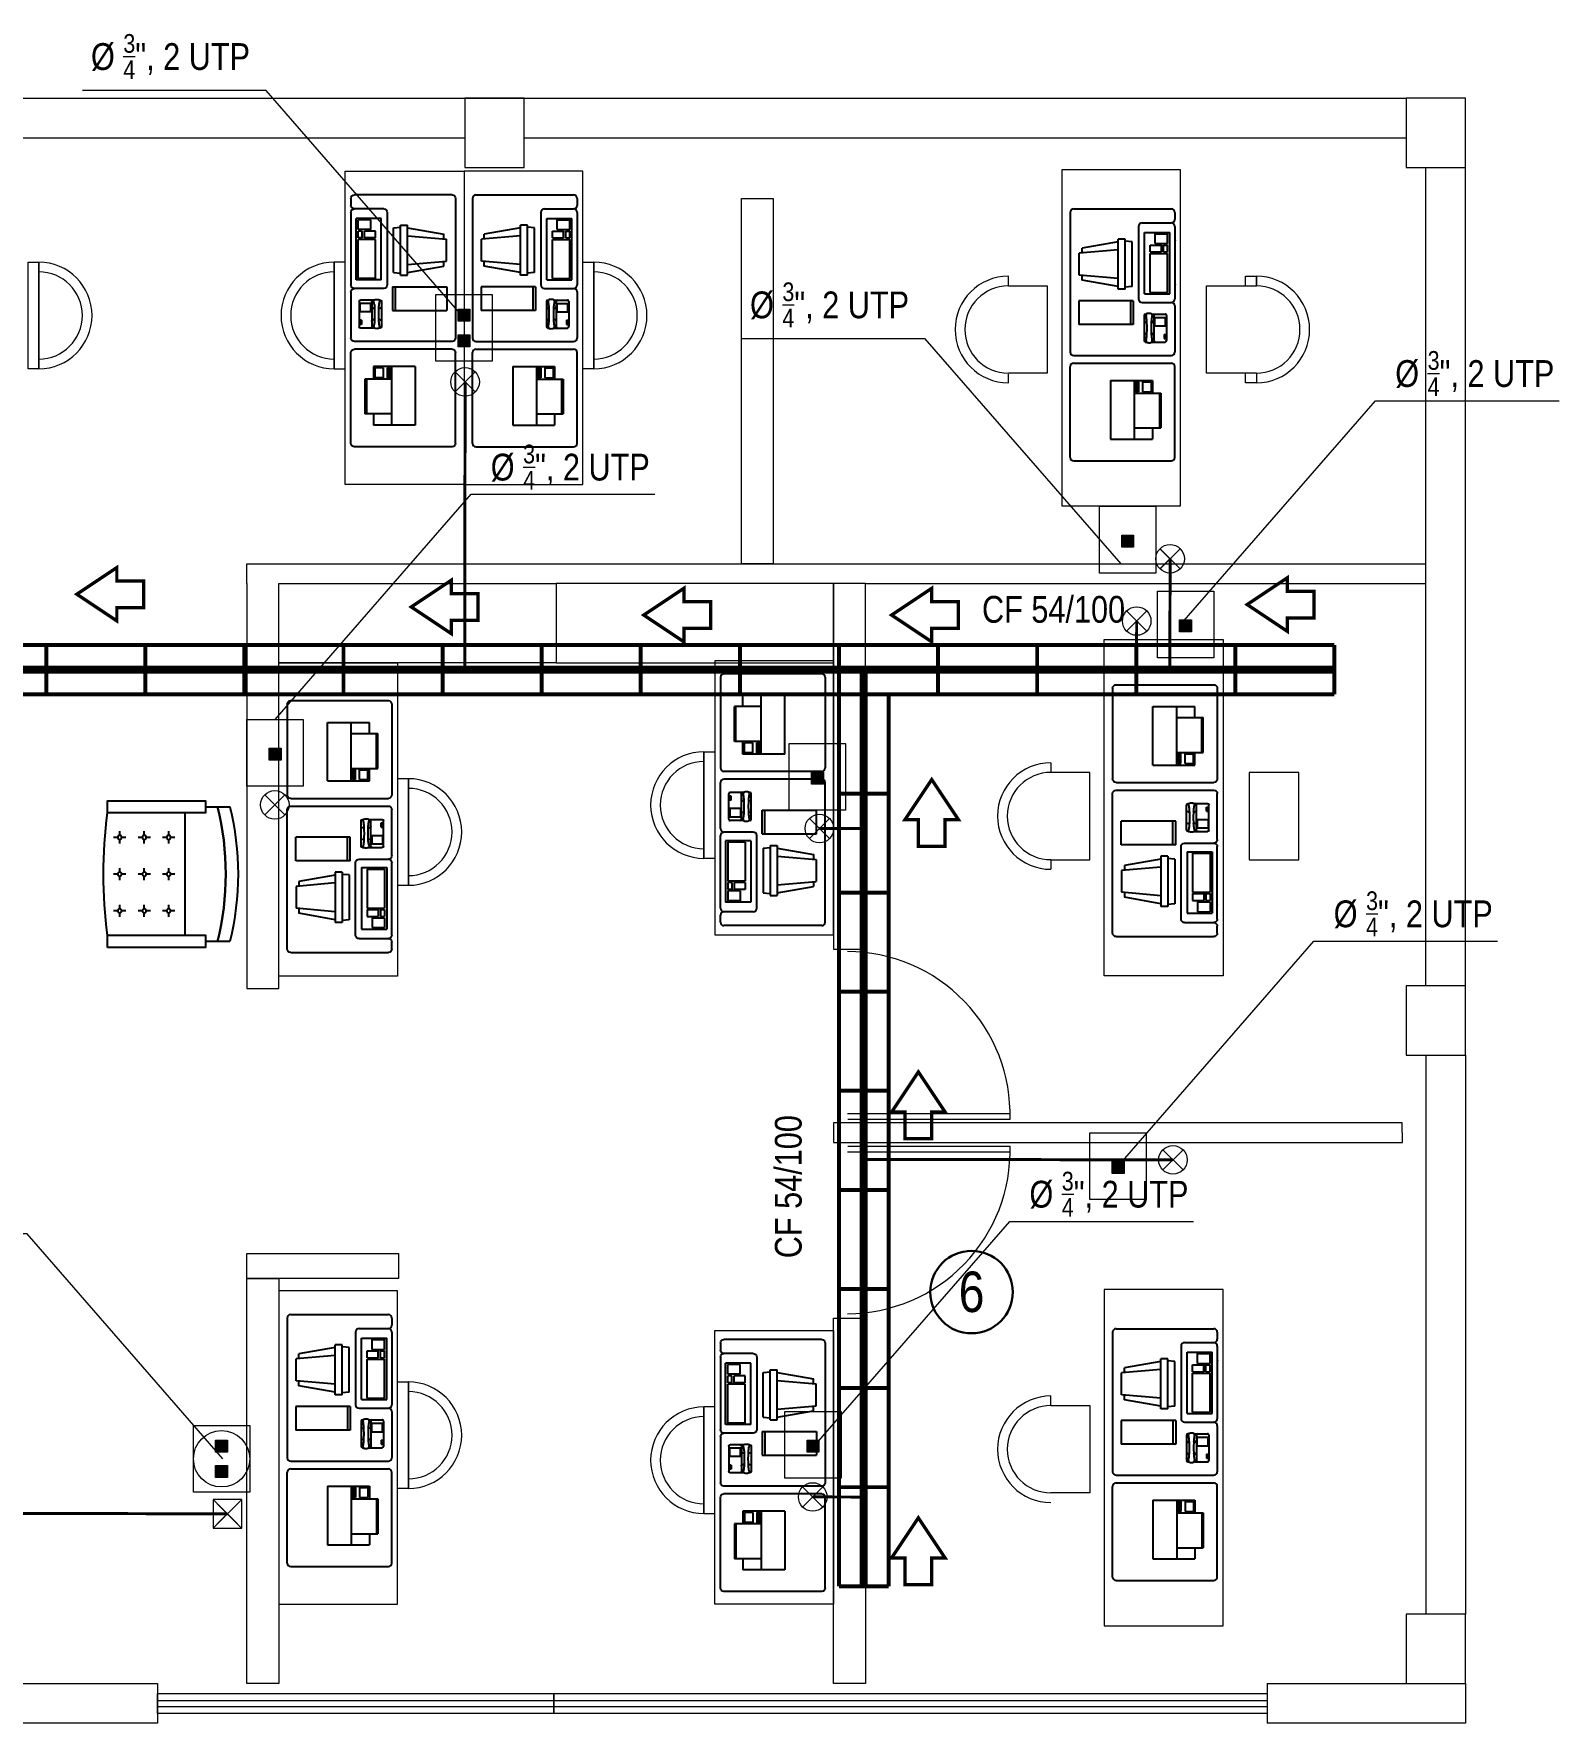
# Model space of a CAD drawing. Header units: millimetres. Extents: x 0 to 99.3, y 0 to 70.2.
# Drawn here: x 47.77 to 55.46, y 24.73 to 33.26 of the extents above; entities that cross this region are included whole.
import ezdxf

# ---------------------------------------------------------------- set-up
doc = ezdxf.new("R2010")
doc.units = ezdxf.units.MM
doc.linetypes.add('DASHED', pattern=[0.75, 0.5, -0.25])
for name, color, linetype, lineweight in [('ARQUITECTÓNICO', 152, 'Continuous', 0), ('INST. VOZ Y DATOS', 40, 'Continuous', 0), ('TEXTOS INST. VOZ Y DATOS', 1, 'Continuous', 0)]:
    doc.layers.add(name, color=color, linetype=linetype, lineweight=lineweight)
for name, color, linetype in [('MOVABLE_FURNISHINGS', 7, 'Continuous'), ('Muebles', 2, 'Continuous'), ('TRACO01', 7, 'Continuous'), ('TRACO02', 255, 'Continuous')]:
    doc.layers.add(name, color=color, linetype=linetype)
doc.styles.add('75', font='ARIALN.TTF', dxfattribs={"height": 0.135})

# ---------------------------------------------------------------- blocks, each defined once
blk = doc.blocks.new('A$C12894DB4')
at = {"layer": 'TRACO01', "color": 0}
for p, q in [((9.91, 5.66), (9.91, 5.26)), ((11.31, 5.66), (9.91, 5.66)), ((11.31, 5.46), (9.91, 5.46)), ((11.31, 5.26), (9.91, 5.26)), ((11.31, 5.66), (11.31, 5.26)), ((11.31, 4.66), (9.91, 4.66)), ((9.91, 4.66), (9.91, 3.46)), ((11.31, 3.46), (9.91, 3.46)), ((11.31, 4.66), (11.31, 3.46)), ((17.03, 4.24), (17.03, 4.14)), ((17.03, 3.36), (17.03, 1.44)), ((20.83, 4.44), (17.23, 4.44)), ((20.83, 3.04), (17.23, 3.04)), ((18.23, 4.2), (18.23, 4.05)), ((18.23, 3.43), (18.23, 3.28)), ((19.33, 2.91), (19.33, 1.37)), ((19.33, 2.91), (20.53, 2.91)), ((19.83, 4.2), (19.83, 4.05)), ((19.83, 3.43), (19.83, 3.28)), ((20.53, 2.91), (20.53, 1.37)), ((21.03, 4.24), (21.03, 4.13)), ((21.03, 3.36), (21.03, 1.44)), ((24.13, 3.58), (29.73, 3.58)), ((24.13, 3.58), (24.13, 1.08)), ((29.73, 3.58), (29.73, 1.08)), ((29.93, 3.58), (29.93, 1.98)), ((29.93, 3.58), (30.93, 3.58)), ((30.93, 3.58), (30.93, 1.98)), ((31.13, 2.88), (31.13, 1.08)), ((31.13, 2.88), (32.53, 2.88)), ((32.53, 2.88), (32.53, 1.08)), ((9.71, 2.26), (4.71, 2.26)), ((20.83, 1.24), (17.23, 1.24)), ((17.53, 1.57), (17.53, 1.37)), ((18.13, 1.57), (17.53, 1.57)), ((18.13, 1.37), (17.53, 1.37)), ((18.13, 1.57), (18.13, 1.37)), ((19.33, 1.37), (20.53, 1.37)), ((24.13, 1.08), (29.73, 1.08)), ((29.93, 1.98), (30.93, 1.98)), ((29.93, 1.68), (29.93, 1.08)), ((29.93, 1.68), (30.93, 1.68)), ((29.93, 1.08), (30.93, 1.08)), ((30.93, 1.68), (30.93, 1.08)), ((31.13, 1.08), (32.53, 1.08))]:
    blk.add_line(p, q, dxfattribs=at)
for centre, radius, start, end in [((18.18, 3.74), 1.25, 166.0825, 180), ((18.18, 3.74), 1.25, 180, 191.2958), ((17.19, 3.54), 0.24, 191.2958, 283.3617), ((17.16, 3.98), 0.2, 70.2489, 166.4245), ((17.23, 4.24), 0.2, 90, 180), ((17.23, 2.84), 0.2, 90, 180), ((18.07, 7.64), 3.57, 256.1032, 263.8325), ((18.07, -0.17), 3.57, 96.1675, 103.8968), ((16.93, 3.52), 0.369, 323.5958, 323.7272), ((18.64, 12.93), 8.89, 263.8325, 267.4371), ((18.64, -5.45), 8.89, 92.5629, 96.1675), ((17.99, 4.2), 0.24, 0, 90), ((17.99, 3.28), 0.24, 270, 0), ((19.03, 21.61), 17.58, 267.4371, 270), ((19.03, -14.14), 17.58, 90, 92.5629), ((19.03, 21.61), 17.58, 270, 272.5629), ((19.03, -14.14), 17.58, 87.4371, 90), ((19.42, 12.93), 8.89, 272.5629, 276.1675), ((19.42, -5.45), 8.89, 83.8325, 87.4371), ((20.07, 4.2), 0.24, 90, 180), ((20.07, 3.28), 0.24, 180, 270), ((19.99, 7.64), 3.57, 276.1675, 283.8968), ((19.99, -0.17), 3.57, 76.6383, 83.8325), ((20.87, 3.54), 0.24, 256.6383, 358.4297), ((20.83, 4.24), 0.2, 0, 90), ((20.83, 2.84), 0.2, 0, 90), ((20.9, 3.98), 0.2, 9.5352, 104.6502), ((20.4, 3.82), 0.72, 9.4076, 17.8024), ((19.88, 3.74), 1.25, 0, 9.4076), ((19.88, 3.74), 1.25, 350.5924, 360), ((17.23, 1.44), 0.2, 180, 270), ((20.83, 1.44), 0.2, 270, 0)]:
    blk.add_arc(centre, radius, start, end, dxfattribs=at)
at = {"layer": 'TRACO02', "color": 0}
for p, q in [((0, 14.54), (0, 0.54)), ((0.5, 15.04), (13.5, 15.04)), ((14, 14.54), (14, 0.54)), ((15.1, 14.54), (15.1, 0.54)), ((35.6, 15.04), (15.6, 15.04)), ((36.1, 14.54), (36.1, 0.54)), ((19.55, 6), (19.55, 13.8)), ((22.95, 13.8), (19.55, 13.8)), ((22.95, 6), (22.95, 13.8)), ((24.99, 8.15), (25.9, 13.35)), ((25.9, 13.35), (26.59, 13.35)), ((26.13, 8.15), (26.62, 13.75)), ((26.62, 13.75), (29.75, 13.75)), ((30.24, 8.15), (29.75, 13.75)), ((29.79, 13.35), (30.47, 13.35)), ((31.39, 8.15), (30.47, 13.35)), ((11.51, 9.26), (3.11, 9.26)), ((3.11, 9.26), (3.11, 3.26)), ((11.51, 9.26), (11.51, 3.26)), ((24.59, 8.15), (31.79, 8.15)), ((24.59, 7.15), (24.59, 8.15)), ((31.79, 7.15), (31.79, 8.15)), ((11.51, 5.86), (3.11, 5.86)), ((4.71, 5.86), (4.71, 2.06)), ((9.71, 5.86), (9.71, 2.06)), ((22.95, 6.4), (19.55, 6.4)), ((22.95, 6), (19.55, 6)), ((33.6, 5.24), (23.2, 5.24)), ((24.59, 7.15), (31.79, 7.15)), ((24.98, 6.15), (24.89, 7.15)), ((24.98, 6.15), (31.4, 6.15)), ((31.4, 6.15), (31.49, 7.15)), ((4.71, 3.26), (3.11, 3.26)), ((11.51, 3.26), (9.71, 3.26)), ((22.7, 4.74), (22.7, 0.54)), ((23.93, 4.38), (32.73, 4.38)), ((23.93, 4.38), (23.93, 0.78)), ((32.73, 4.38), (32.73, 0.78)), ((34.1, 4.74), (34.1, 0.54)), ((0.5, 0.04), (13.5, 0.04)), ((9.71, 2.06), (4.71, 2.06)), ((22.2, 0.04), (15.6, 0.04)), ((33.6, 0.04), (23.2, 0.04)), ((23.93, 0.78), (32.73, 0.78)), ((35.6, 0.04), (34.6, 0.04))]:
    blk.add_line(p, q, dxfattribs=at)
for centre, radius, start, end in [((0.5, 14.54), 0.5, 90, 180), ((13.5, 14.54), 0.5, 0, 90), ((15.6, 14.54), 0.5, 90, 180), ((35.6, 14.54), 0.5, 0, 90), ((23.2, 4.74), 0.5, 90, 180), ((33.6, 4.74), 0.5, 0, 90), ((0.5, 0.54), 0.5, 180, 270), ((13.5, 0.54), 0.5, 270, 0), ((15.6, 0.54), 0.5, 180, 270), ((22.2, 0.54), 0.5, 270, 0), ((23.2, 0.54), 0.5, 180, 270), ((27.71, -4.98), 5.57, 115.6743, 116.5651), ((29.09, -4.98), 5.57, 63.4349, 64.3257), ((33.6, 0.54), 0.5, 270, 0), ((34.6, 0.54), 0.5, 180, 270), ((35.6, 0.54), 0.5, 270, 0)]:
    blk.add_arc(centre, radius, start, end, dxfattribs=at)
blk = doc.blocks.new('Sillon_2')
at = {"layer": 'MOVABLE_FURNISHINGS', "color": 7, "linetype": 'Continuous'}
for points in [[(0.0375, 0.75), (0.0375, 0.675, -0.1212121), (0.8625, 0.675), (0.8625, 0.75, 0.1212121)], [(0.2125, 0.375, -1), (0.2375, 0.375, -1)], [(0.4375, 0.375, -1), (0.4625, 0.375, -1)], [(0.6625, 0.375, -1), (0.6875, 0.375, -1)], [(0.2125, 0.225, -1), (0.2375, 0.225, -1)], [(0.4375, 0.225, -1), (0.4625, 0.225, -1)], [(0.6625, 0.225, -1), (0.6875, 0.225, -1)], [(0.2125, 0.075, -1), (0.2375, 0.075, -1)], [(0.4375, 0.075, -1), (0.4625, 0.075, -1)], [(0.6625, 0.075, -1), (0.6875, 0.075, -1)]]:
    blk.add_lwpolyline(points, format="xyb", close=True, dxfattribs=at)
for points in [[(0.8625, 0.6), (0.8625, 0.675, 0.1212121), (0.0375, 0.675), (0.0375, 0.6)], [(0.0375, 0), (0.075, 0, 0.0666667), (0.825, 0), (0.8625, 0)]]:
    blk.add_lwpolyline(points, format="xyb", dxfattribs=at)
for points in [[(0, 0), (0.075, 0), (0.075, 0.6), (0, 0.6)], [(0.825, 0), (0.9, 0), (0.9, 0.6), (0.825, 0.6)]]:
    blk.add_lwpolyline(points, close=True, dxfattribs=at)
for points in [[(0.075, 0.475), (0.825, 0.475)], [(0.1875, 0.375), (0.2125, 0.375)], [(0.225, 0.4125), (0.225, 0.3875)], [(0.225, 0.3625), (0.225, 0.3375)], [(0.2375, 0.375), (0.2625, 0.375)], [(0.4125, 0.375), (0.4375, 0.375)], [(0.45, 0.4125), (0.45, 0.3875)], [(0.45, 0.3625), (0.45, 0.3375)], [(0.4625, 0.375), (0.4875, 0.375)], [(0.6375, 0.375), (0.6625, 0.375)], [(0.675, 0.4125), (0.675, 0.3875)], [(0.675, 0.3625), (0.675, 0.3375)], [(0.6875, 0.375), (0.7125, 0.375)], [(0.1875, 0.225), (0.2125, 0.225)], [(0.225, 0.2625), (0.225, 0.2375)], [(0.225, 0.2125), (0.225, 0.1875)], [(0.2375, 0.225), (0.2625, 0.225)], [(0.4125, 0.225), (0.4375, 0.225)], [(0.45, 0.2625), (0.45, 0.2375)], [(0.45, 0.2125), (0.45, 0.1875)], [(0.4625, 0.225), (0.4875, 0.225)], [(0.6375, 0.225), (0.6625, 0.225)], [(0.675, 0.2625), (0.675, 0.2375)], [(0.675, 0.2125), (0.675, 0.1875)], [(0.6875, 0.225), (0.7125, 0.225)], [(0.225, 0.1125), (0.225, 0.0875)], [(0.45, 0.1125), (0.45, 0.0875)], [(0.675, 0.1125), (0.675, 0.0875)], [(0.1875, 0.075), (0.2125, 0.075)], [(0.225, 0.0625), (0.225, 0.0375)], [(0.2375, 0.075), (0.2625, 0.075)], [(0.4125, 0.075), (0.4375, 0.075)], [(0.45, 0.0625), (0.45, 0.0375)], [(0.4625, 0.075), (0.4875, 0.075)], [(0.6375, 0.075), (0.6625, 0.075)], [(0.675, 0.0625), (0.675, 0.0375)], [(0.6875, 0.075), (0.7125, 0.075)]]:
    blk.add_lwpolyline(points, dxfattribs=at)
blk = doc.blocks.new('A$C1BEB1155')
at = {"layer": 'INST. VOZ Y DATOS', "color": 6}
for points in [[(0, 0.144), (0.1438, 0)], [(0, 0), (0.144, 0.144)]]:
    blk.add_lwpolyline(points, dxfattribs=at)
blk.add_lwpolyline([(0.144, 0.144), (0, 0.144), (0, 0), (0.144, 0)], close=True, dxfattribs=at)

msp = doc.modelspace()

# ---------------------------------------------------------------- hatches: boundary and pattern name
at = {"layer": 'INST. VOZ Y DATOS'}
for points in [[(49.9065, 31.8698), (49.9668, 31.8698), (49.9668, 31.8095), (49.9065, 31.8095)], [(49.9065, 31.7406), (49.9668, 31.7406), (49.9668, 31.6803), (49.9065, 31.6803)], [(53.2558, 30.7291), (53.3161, 30.7291), (53.3161, 30.6688), (53.2558, 30.6688)], [(53.5482, 30.3014), (53.6085, 30.3014), (53.6085, 30.2411), (53.5482, 30.2411)], [(48.954, 29.6539), (49.0143, 29.6539), (49.0143, 29.5936), (48.954, 29.5936)], [(51.6904, 29.5326), (51.7507, 29.5326), (51.7507, 29.4723), (51.6904, 29.4723)], [(53.2074, 27.5683), (53.2677, 27.5683), (53.2677, 27.508), (53.2074, 27.508)], [(48.6835, 26.1633), (48.7438, 26.1633), (48.7438, 26.103), (48.6835, 26.103)], [(51.6682, 26.1617), (51.7285, 26.1617), (51.7285, 26.1014), (51.6682, 26.1014)], [(48.6835, 26.0341), (48.7438, 26.0341), (48.7438, 25.9738), (48.6835, 25.9738)]]:
    msp.add_hatch(color=256, dxfattribs=at).paths.add_polyline_path(points)

# ---------------------------------------------------------------- linework, layer by layer
at = {"layer": 'ARQUITECTÓNICO'}
for p, q in [((54.9901, 28.4546), (54.9901, 32.7346)), ((54.7901, 30.4909), (54.7901, 32.5846)), ((47.791, 31.5688), (47.791, 32.1065)), ((49.2823, 31.5688), (49.2823, 32.1065)), ((50.591, 31.5688), (50.591, 32.1065)), ((52.6837, 31.9871), (52.6837, 32.0358)), ((53.9347, 31.9871), (53.9347, 32.0358)), ((52.6837, 31.4981), (52.6837, 31.5422)), ((48.8414, 30.4846), (48.8414, 30.5846)), ((54.7901, 28.4546), (54.7901, 30.5346)), ((51.962, 30.4846), (54.7901, 30.4846)), ((51.1473, 29.6362), (51.1473, 29.0984)), ((52.8979, 29.5809), (52.8979, 29.5321)), ((49.6561, 29.5003), (49.6561, 28.9626)), ((54.1488, 29.0918), (54.1488, 29.5321)), ((52.8979, 29.0918), (52.8979, 29.0431)), ((54.7901, 28.1046), (54.7901, 25.2846)), ((54.9901, 28.1046), (54.9901, 25.2846)), ((51.8716, 27.8105), (52.6893, 27.8105)), ((51.874, 27.7821), (52.6917, 27.7821)), ((51.874, 27.6468), (52.6917, 27.6468)), ((51.8716, 27.6184), (52.6893, 27.6184)), ((49.6561, 25.9188), (49.6561, 26.4565)), ((52.8979, 26.3371), (52.8979, 26.3858)), ((51.1473, 25.7927), (51.1473, 26.3305)), ((48.3901, 24.9346), (48.3901, 24.7346)), ((53.9901, 24.9346), (53.9901, 24.7346))]:
    msp.add_line(p, q, dxfattribs=at)
at = {"layer": 'ARQUITECTÓNICO', "linetype": 'Continuous', "ltscale": 0.03}
msp.add_line((48.8414, 30.5846), (54.7901, 30.5846), dxfattribs=at)
at = {"layer": 'ARQUITECTÓNICO', "color": 251, "true_color": 0x636466}
for p, q in [((48.3901, 24.8488), (50.3901, 24.8488)), ((48.3901, 24.8188), (50.3901, 24.8188)), ((50.3901, 24.8488), (53.9901, 24.8488)), ((50.3901, 24.8188), (53.9901, 24.8188))]:
    msp.add_line(p, q, dxfattribs=at)
at = {"layer": 'ARQUITECTÓNICO'}
for points in [[(42.1701, 32.9346), (54.6901, 32.9346)], [(46.4401, 32.7346), (49.9401, 32.7346)], [(50.2401, 32.7346), (54.6901, 32.7346)], [(52.6837, 31.9871), (52.88, 31.9871), (52.88, 31.5468), (52.6837, 31.5468), (52.6837, 31.5468)], [(53.9347, 31.5468), (53.9347, 31.5468), (53.684, 31.5468), (53.684, 31.9871), (53.9347, 31.9871)], [(53.8803, 31.9871), (53.8803, 32.0358), (53.9347, 32.0358), (53.9347, 31.9871)], [(53.9347, 31.5468), (53.9347, 31.4982), (53.8803, 31.4982), (53.8803, 31.5468)], [(48.8414, 30.4846), (48.8414, 28.441), (49.0017, 28.441), (49.0017, 30.4846)], [(52.8979, 29.0918), (53.0942, 29.0918), (53.0942, 29.5321), (52.8979, 29.5321), (52.8979, 29.5321)], [(54.1488, 29.5321), (54.1488, 29.5321), (53.8982, 29.5321), (53.8982, 29.0918), (54.1488, 29.0918)], [(52.8979, 26.3371), (53.0942, 26.3371), (53.0942, 25.8968), (52.8979, 25.8968), (52.8979, 25.8968)], [(48.3901, 24.7346), (47.1901, 24.7346), (47.1901, 24.9346), (48.3901, 24.9346)], [(53.9901, 24.9346), (54.9901, 24.9346), (54.9901, 24.7346), (53.9901, 24.7346)]]:
    msp.add_lwpolyline(points, dxfattribs=at)
for points in [[(49.9401, 32.9346), (49.9401, 32.5846), (50.2401, 32.5846), (50.2401, 32.9346)], [(54.6901, 32.9346), (54.6901, 32.5846), (54.9901, 32.5846), (54.9901, 32.9346)], [(49.3367, 30.9846), (49.3367, 32.5655), (49.9367, 32.5655), (49.9367, 30.9846)], [(50.5367, 30.9846), (50.5367, 32.5655), (49.9367, 32.5655), (49.9367, 30.9846)], [(53.5528, 30.8767), (53.5528, 32.573), (52.9528, 32.573), (52.9528, 30.8767)], [(51.3367, 30.5846), (51.3367, 32.4281), (51.4969, 32.4281), (51.4969, 30.5846)], [(47.7367, 31.569), (47.7367, 32.1065), (47.791, 32.1065), (47.791, 31.569)], [(49.3367, 31.569), (49.3367, 32.1065), (49.2823, 32.1065), (49.2823, 31.569)], [(50.5367, 31.569), (50.5367, 32.1065), (50.591, 32.1065), (50.591, 31.569)], [(49.2823, 31.657), (49.2823, 32.0183), (49.2823, 32.0183), (49.2823, 31.657)], [(50.591, 31.657), (50.591, 32.0183), (50.591, 32.0183), (50.591, 31.657)], [(53.767, 30.2022), (53.767, 28.506), (53.167, 28.506), (53.167, 30.2022)], [(51.2017, 30.0944), (51.2017, 28.7134), (51.8017, 28.7134), (51.8017, 30.0944)], [(49.6017, 30.0846), (49.6017, 28.5036), (49.0017, 28.5036), (49.0017, 30.0846)], [(51.2017, 29.636), (51.2017, 29.0984), (51.1473, 29.0984), (51.1473, 29.636)], [(49.6017, 29.5001), (49.6017, 28.9626), (49.6561, 28.9626), (49.6561, 29.5001)], [(51.1473, 29.548), (51.1473, 29.1866), (51.1473, 29.1866), (51.1473, 29.548)], [(49.6561, 29.4121), (49.6561, 29.0508), (49.6561, 29.0508), (49.6561, 29.4121)], [(54.6901, 28.4546), (54.6901, 28.1046), (54.9901, 28.1046), (54.9901, 28.4546)], [(54.6718, 27.6645), (54.6711, 27.7645), (51.8017, 27.7645), (51.8017, 27.6645)], [(48.8414, 26.9781), (48.8414, 27.1044), (49.6058, 27.1044), (49.6058, 26.9781)], [(48.8414, 24.9346), (48.8414, 26.9781), (49.0017, 26.9781), (49.0017, 24.9346)], [(49.6017, 25.3346), (49.6017, 26.9155), (49.0017, 26.9155), (49.0017, 25.3346)], [(53.767, 25.2267), (53.767, 26.923), (53.167, 26.923), (53.167, 25.2267)], [(51.8017, 24.9346), (51.8017, 26.7781), (51.962, 26.7781), (51.962, 24.9346)], [(51.2017, 25.3346), (51.2017, 26.7155), (51.8017, 26.7155), (51.8017, 25.3346)], [(49.6017, 25.919), (49.6017, 26.4565), (49.6561, 26.4565), (49.6561, 25.919)], [(49.6561, 26.007), (49.6561, 26.3683), (49.6561, 26.3683), (49.6561, 26.007)], [(51.2017, 25.7929), (51.2017, 26.3305), (51.1473, 26.3305), (51.1473, 25.7929)], [(51.1473, 25.881), (51.1473, 26.2423), (51.1473, 26.2423), (51.1473, 25.881)], [(54.6901, 25.2846), (54.6901, 24.9346), (54.9901, 24.9346), (54.9901, 25.2846)]]:
    msp.add_lwpolyline(points, close=True, dxfattribs=at)
at = {"layer": 'ARQUITECTÓNICO', "color": 0}
for points in [[(47.791, 31.657), (47.791, 32.0183), (47.791, 32.0183), (47.791, 31.657)], [(50.4017, 30.4846), (50.4017, 30.0846), (49.0017, 30.0846), (49.0017, 30.4846)], [(50.4017, 30.4846), (50.4017, 30.0846), (51.8017, 30.0846), (51.8017, 30.4846)], [(51.8017, 30.4846), (51.8017, 28.641), (51.962, 28.641), (51.962, 30.4846)]]:
    msp.add_lwpolyline(points, close=True, dxfattribs=at)
at = {"layer": 'ARQUITECTÓNICO', "color": 251, "true_color": 0x636466}
for points in [[(48.3901, 24.8838), (50.3901, 24.8838), (50.3901, 24.7838), (48.3901, 24.7838)], [(50.3901, 24.8838), (53.9901, 24.8838), (53.9901, 24.7838), (50.3901, 24.7838)]]:
    msp.add_lwpolyline(points, close=True, dxfattribs=at)
at = {"layer": 'ARQUITECTÓNICO'}
for centre, radius, start, end in [((47.791, 31.8377), 0.2689, 270, 90), ((47.791, 31.8377), 0.2201, 270, 90), ((49.2823, 31.8377), 0.2689, 90, 270), ((49.2823, 31.8377), 0.2201, 90, 270), ((50.591, 31.8377), 0.2689, 270, 90), ((50.591, 31.8377), 0.2201, 270, 90), ((52.6837, 31.7669), 0.2689, 90, 270), ((52.6837, 31.7669), 0.2201, 90, 270), ((53.9347, 31.7669), 0.2689, 270, 90), ((53.9347, 31.7669), 0.2201, 270, 90), ((51.1473, 29.3673), 0.2689, 90, 270), ((51.1473, 29.3673), 0.2201, 90, 270), ((52.8979, 29.312), 0.2689, 90, 270), ((49.6561, 29.2315), 0.2689, 270, 90), ((52.8979, 29.312), 0.2201, 90, 270), ((49.6561, 29.2315), 0.2201, 270, 90), ((49.6561, 26.1877), 0.2689, 270, 90), ((49.6561, 26.1877), 0.2201, 270, 90), ((52.8979, 26.1169), 0.2689, 90, 270), ((51.1473, 26.0616), 0.2689, 90, 270), ((51.1473, 26.0616), 0.2201, 90, 270), ((52.8979, 26.1169), 0.2201, 90, 270)]:
    msp.add_arc(centre, radius, start, end, dxfattribs=at)
at = {"layer": 'ARQUITECTÓNICO', "ltscale": 0.03}
for centre, start, end in [((51.8695, 27.8056), 358.35874, 89.85444), ((51.8695, 27.6233), 270.14556, 1.64126)]:
    msp.add_arc(centre, 0.8226, start, end, dxfattribs=at)
at = {"layer": 'INST. VOZ Y DATOS'}
for points in [[(49.7946, 31.9435), (50.0787, 31.9435), (50.0787, 31.6066), (49.7946, 31.6066)], [(49.9065, 31.8698), (49.9668, 31.8698), (49.9668, 31.8095), (49.9065, 31.8095)], [(49.9065, 31.7406), (49.9668, 31.7406), (49.9668, 31.6803), (49.9065, 31.6803)], [(53.1433, 30.8749), (53.4275, 30.8749), (53.4275, 30.538), (53.1433, 30.538)], [(53.2552, 30.7297), (53.3155, 30.7297), (53.3155, 30.6694), (53.2552, 30.6694)], [(53.4356, 30.4473), (53.7198, 30.4473), (53.7198, 30.1103), (53.4356, 30.1103)], [(53.5476, 30.3021), (53.6079, 30.3021), (53.6079, 30.2418), (53.5476, 30.2418)], [(48.8414, 29.7997), (49.1256, 29.7997), (49.1256, 29.4628), (48.8414, 29.4628)], [(51.5779, 29.6784), (51.862, 29.6784), (51.862, 29.3415), (51.5779, 29.3415)], [(48.9534, 29.6546), (49.0137, 29.6546), (49.0137, 29.5943), (48.9534, 29.5943)], [(51.6898, 29.5333), (51.7501, 29.5333), (51.7501, 29.473), (51.6898, 29.473)], [(53.0948, 27.7141), (53.379, 27.7141), (53.379, 27.3772), (53.0948, 27.3772)], [(53.2068, 27.569), (53.2671, 27.569), (53.2671, 27.5087), (53.2068, 27.5087)], [(51.5557, 26.3076), (51.8398, 26.3076), (51.8398, 25.9706), (51.5557, 25.9706)], [(48.5715, 26.237), (48.8557, 26.237), (48.8557, 25.9001), (48.5715, 25.9001)], [(48.6835, 26.1633), (48.7438, 26.1633), (48.7438, 26.103), (48.6835, 26.103)], [(51.6676, 26.1624), (51.7279, 26.1624), (51.7279, 26.1021), (51.6676, 26.1021)], [(48.6835, 26.0341), (48.7438, 26.0341), (48.7438, 25.9738), (48.6835, 25.9738)]]:
    msp.add_lwpolyline(points, close=True, dxfattribs=at)
at = {"layer": 'INST. VOZ Y DATOS', "color": 6}
for points in [[(49.8913, 31.5535), (49.9931, 31.4517)], [(49.8913, 31.4517), (49.9931, 31.5535)], [(53.4485, 30.6609), (53.5503, 30.559)], [(53.4485, 30.559), (53.5503, 30.6609)], [(53.28, 30.3468), (53.3818, 30.2449)], [(53.28, 30.2449), (53.3818, 30.3468)], [(48.9311, 29.4193), (49.0329, 29.3175)], [(48.9311, 29.3175), (49.0329, 29.4193)], [(51.6793, 29.2999), (51.7811, 29.1981)], [(51.6793, 29.1981), (51.7811, 29.2999)], [(53.4629, 27.6281), (53.5647, 27.5263)], [(53.4629, 27.5263), (53.5647, 27.6281)], [(51.6453, 25.9271), (51.7471, 25.8253)], [(51.6453, 25.8253), (51.7471, 25.9271)], [(48.6919, 25.8422), (48.7937, 25.7404)], [(48.6919, 25.7404), (48.7937, 25.8422)]]:
    msp.add_lwpolyline(points, dxfattribs=at)
at = {"layer": 'INST. VOZ Y DATOS', "color": 6, "ltscale": 0.1}
for points in [[(49.8913, 31.5535), (49.9931, 31.4517)], [(49.9931, 31.5535), (49.8914, 31.4517)], [(53.4486, 30.6609), (53.5503, 30.559)], [(53.5503, 30.6609), (53.4486, 30.559)], [(53.2801, 30.3468), (53.3818, 30.2449)], [(53.3818, 30.3468), (53.2801, 30.2449)], [(48.9311, 29.4193), (49.0329, 29.3175)], [(49.0329, 29.4193), (48.9312, 29.3174)], [(51.6793, 29.2999), (51.7811, 29.1981)], [(51.7811, 29.2999), (51.6794, 29.1981)], [(53.463, 27.6281), (53.5647, 27.5263)], [(53.5647, 27.6281), (53.463, 27.5262)], [(51.6453, 25.9271), (51.7471, 25.8253)], [(51.7471, 25.9271), (51.6454, 25.8252)]]:
    msp.add_lwpolyline(points, dxfattribs=at)
at = {"layer": 'INST. VOZ Y DATOS', "color": 6, "linetype": 'DASHED', "ltscale": 0.01, "const_width": 0.015}
for points in [[(49.9404, 30.0506), (49.9422, 31.5026)], [(53.4984, 30.0506), (53.4994, 30.6099)], [(53.3302, 30.0506), (53.3309, 30.2959)], [(51.7302, 29.249), (51.962, 29.2487)], [(51.9537, 27.5795), (53.5139, 27.5772)], [(51.6962, 25.8762), (51.962, 25.8758)], [(46.2753, 25.7949), (48.7429, 25.7912)]]:
    msp.add_lwpolyline(points, dxfattribs=at)
at = {"layer": 'INST. VOZ Y DATOS', "const_width": 0.02}
for points in [[(46.3287, 30.1756), (50.8287, 30.1756)], [(47.8287, 29.9256), (47.8287, 30.1756)], [(48.3287, 29.9256), (48.3287, 30.1756)], [(48.8287, 29.9256), (48.8287, 30.1756)], [(49.3287, 29.9256), (49.3287, 30.1756)], [(49.8287, 29.9256), (49.8287, 30.1756)], [(49.8287, 30.1756), (54.3287, 30.1756)], [(50.3287, 29.9256), (50.3287, 30.1756)], [(50.3287, 29.9256), (50.3287, 30.1756)], [(50.8287, 29.9256), (50.8287, 30.1756)], [(50.8287, 29.9256), (50.8287, 30.1756)], [(51.3287, 29.9256), (51.3287, 30.1756)], [(51.8287, 29.9256), (51.8287, 30.1756)], [(52.3287, 29.9256), (52.3287, 30.1756)], [(52.8287, 29.9256), (52.8287, 30.1756)], [(53.3287, 29.9256), (53.3287, 30.1756)], [(53.8287, 29.9256), (53.8287, 30.1756)], [(54.3287, 29.9256), (54.3287, 30.1756)], [(46.3287, 29.9256), (50.8287, 29.9256)], [(49.8287, 29.9256), (54.3287, 29.9256)], [(51.8287, 29.9256), (51.8287, 25.4256)], [(52.0787, 29.9256), (52.0787, 25.4256)], [(51.8287, 29.4256), (52.0787, 29.4256)], [(51.8287, 28.9256), (52.0787, 28.9256)], [(51.8287, 28.4256), (52.0787, 28.4256)], [(51.8287, 27.9256), (52.0787, 27.9256)], [(51.8287, 27.4256), (52.0787, 27.4256)], [(51.8287, 26.9256), (52.0787, 26.9256)], [(51.8287, 26.4256), (52.0787, 26.4256)], [(51.8287, 25.9256), (52.0787, 25.9256)], [(51.8287, 25.4256), (52.0787, 25.4256)]]:
    msp.add_lwpolyline(points, dxfattribs=at)
at = {"layer": 'INST. VOZ Y DATOS', "color": 6, "const_width": 0.04}
for points in [[(46.2037, 30.0506), (50.8287, 30.0506)], [(49.7037, 30.0506), (54.3287, 30.0506)], [(51.9537, 30.0506), (51.9537, 25.4256)]]:
    msp.add_lwpolyline(points, dxfattribs=at)
at = {"layer": 'INST. VOZ Y DATOS', "color": 6, "ltscale": 0.1}
for centre in [(49.9423, 31.5026), (53.4995, 30.61), (53.331, 30.2959), (48.9821, 29.3684), (51.7302, 29.249), (53.5139, 27.5772), (51.6963, 25.8762)]:
    msp.add_circle(centre, 0.072, dxfattribs=at)
at = {"layer": 'INST. VOZ Y DATOS', "ltscale": 0.1}
msp.add_circle((48.7136, 26.0686), 0.1421, dxfattribs=at)
at = {"layer": 'TEXTOS INST. VOZ Y DATOS'}
for points in [[(49.9265, 31.8377), (48.938, 32.9732), (48.0112, 32.9732)], [(53.252, 30.5846), (52.2635, 31.7201), (51.3367, 31.7201)], [(53.5476, 30.272), (54.536, 31.4075), (55.4629, 31.4075)], [(48.9835, 29.7997), (49.972, 30.9353), (50.8989, 30.9353)], [(53.2369, 27.5457), (54.2254, 28.6813), (55.1523, 28.6813)], [(48.7203, 26.0682), (47.7318, 27.2038), (46.8049, 27.2038)], [(51.7016, 26.1309), (52.6901, 27.2665), (53.617, 27.2665)]]:
    msp.add_lwpolyline(points, dxfattribs=at)
at = {"layer": 'TEXTOS INST. VOZ Y DATOS', "const_width": 0.0168}
for points in [[(48.3196, 30.4312), (48.3196, 30.3638), (48.1849, 30.3638), (48.1849, 30.2965), (47.9828, 30.4312), (48.1849, 30.5659), (48.1849, 30.4986), (48.3196, 30.4986)], [(54.2252, 30.379), (54.2252, 30.3117), (54.0905, 30.3117), (54.0905, 30.2443), (53.8884, 30.379), (54.0905, 30.5138), (54.0905, 30.4464), (54.2252, 30.4464)], [(50.0073, 30.3669), (50.0073, 30.2996), (49.8726, 30.2996), (49.8726, 30.2322), (49.6705, 30.3669), (49.8726, 30.5017), (49.8726, 30.4343), (50.0073, 30.4343)], [(51.1807, 30.3261), (51.1807, 30.2587), (51.046, 30.2587), (51.046, 30.1914), (50.8439, 30.3261), (51.046, 30.4608), (51.046, 30.3934), (51.1807, 30.3934)], [(52.4307, 30.3261), (52.4307, 30.2587), (52.296, 30.2587), (52.296, 30.1914), (52.0939, 30.3261), (52.296, 30.4608), (52.296, 30.3934), (52.4307, 30.3934)], [(52.2966, 29.159), (52.2292, 29.159), (52.2292, 29.2937), (52.1619, 29.2937), (52.2966, 29.4958), (52.4313, 29.2937), (52.364, 29.2937), (52.364, 29.159)], [(52.2292, 27.684), (52.1618, 27.684), (52.1618, 27.8188), (52.0945, 27.8188), (52.2292, 28.0208), (52.3639, 27.8188), (52.2966, 27.8188), (52.2966, 27.684)], [(52.2292, 25.434), (52.1618, 25.434), (52.1618, 25.5688), (52.0945, 25.5688), (52.2292, 25.7708), (52.3639, 25.5688), (52.2966, 25.5688), (52.2966, 25.434)]]:
    msp.add_lwpolyline(points, close=True, dxfattribs=at)
at = {"layer": 'TEXTOS INST. VOZ Y DATOS', "lineweight": 30}
msp.add_circle((52.4977, 26.91), 0.2081, dxfattribs=at)

# ---------------------------------------------------------------- block references
at = {"layer": 'ARQUITECTÓNICO'}
for name, p, xscale, yscale, zscale, rotation in [('A$C12894DB4', (49.3644, 31.1749), -0.03521116158080062, 0.03521116158080417, 0.03521116158074283, 270), ('A$C12894DB4', (50.5089, 31.1749), 0.03521116158080062, 0.03521116158080062, 0.03521116158080062, 89.99999999999997), ('A$C12894DB4', (53.5251, 31.1042), 0.03521116158080062, 0.03521116158080062, 0.03521116158080062, 89.99999999999997), ('A$C12894DB4', (51.2294, 30.03), 0.03521116158071891, 0.03521116158071891, 0.03521116158071891, 270), ('A$C12894DB4', (53.7392, 29.9747), -0.03521116158071891, 0.03521116158080417, 0.03521116158074283, 90), ('A$C12894DB4', (49.574, 29.8942), -0.03521116158071891, 0.03521116158080417, 0.03521116158074283, 90), ('Sillon_2', (48.138, 28.6486), -0.8229319101525334, 0.8229319101525334, 0.8229319101525334, 270), ('A$C12894DB4', (49.574, 25.5249), 0.03521116158080062, 0.03521116158080062, 0.03521116158080062, 89.99999999999997), ('A$C12894DB4', (53.7392, 25.4542), 0.03521116158080062, 0.03521116158080062, 0.03521116158080062, 89.99999999999997), ('A$C12894DB4', (51.2294, 25.3989), -0.03521116158080062, 0.03521116158080417, 0.03521116158074283, 270)]:
    msp.add_blockref(name, p, dxfattribs=dict(at, xscale=xscale, yscale=yscale, zscale=zscale, rotation=rotation))
at = {"layer": 'Muebles', "ltscale": 0.1}
msp.add_blockref('A$C1BEB1155', (48.6709, 25.7193), dxfattribs=at)

# ---------------------------------------------------------------- texts
at = {"layer": 'TEXTOS INST. VOZ Y DATOS', "style": '75'}
for s, insert, char_height, width, attachment_point in [('\\A1;%%C {\\H0.7x;\\S3/4;}", 2 UTP', (48.8569, 33.2577), 0.135, 2.199121, 3), ('\\A1;%%C {\\H0.7x;\\S3/4;}", 2 UTP', (52.1824, 32.0046), 0.135, 2.199121, 3), ('\\A1;%%C {\\H0.7x;\\S3/4;}", 2 UTP', (55.4382, 31.6582), 0.135, 2.199121, 3), ('\\A1;%%C {\\H0.7x;\\S3/4;}", 2 UTP', (50.8742, 31.186), 0.135, 2.199121, 3), ('CF 54/100', (52.9114, 30.4225), 0.135, 1.539073, 2), ('\\A1;%%C {\\H0.7x;\\S3/4;}", 2 UTP', (55.1276, 28.9319), 0.135, 2.199121, 3), ('\\A1;%%C {\\H0.7x;\\S3/4;}", 2 UTP', (53.5923, 27.5172), 0.135, 2.199121, 3), ('6', (52.4977, 26.91), 0.204, 1.846887, 5)]:
    msp.add_mtext(s, dxfattribs=dict(at, insert=insert, char_height=char_height, width=width, attachment_point=attachment_point))
at = {"layer": 'TEXTOS INST. VOZ Y DATOS', "insert": (51.5054, 27.4418), "char_height": 0.135, "width": 1.539073, "attachment_point": 2, "rotation": 90, "style": '75'}
msp.add_mtext('CF 54/100', dxfattribs=at)

doc.saveas('drawing.dxf')
